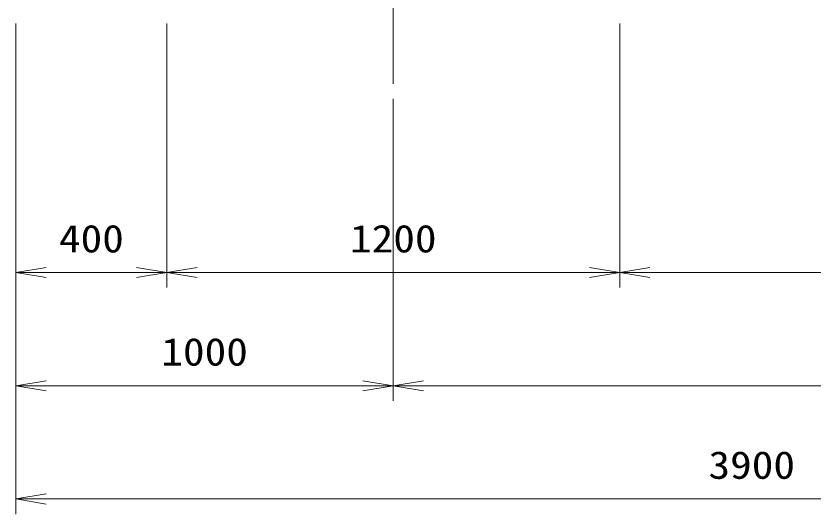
# Model space of a CAD drawing. Units: millimetres at full size. Extents: x 0 to 33600, y -111040 to -87280.
# Drawn here: x 9105 to 11218, y -108823 to -107503 of the extents above; entities that cross this region are included whole.
import ezdxf
from ezdxf.enums import TextEntityAlignment as Align

# ---------------------------------------------------------------- set-up
doc = ezdxf.new("R2010")
doc.units = ezdxf.units.MM
doc.header["$LTSCALE"] = 80.0044
doc.linetypes.add('CHAIN', pattern=[18.5, 12, -1.5, 3.5, -1.5])
doc.layers.add('0_2', color=4, linetype='Continuous', lineweight=13)
doc.layers.add('寸法', color=6, linetype='Continuous', lineweight=13)
doc.styles.add('ＭＳ ゴシック', font='')
doc.styles.get('ＭＳ ゴシック').set_extended_font_data('MS Gothic')

# ---------------------------------------------------------------- blocks, each defined once
blk = doc.blocks.new('open_arrow')
at = {"color": 0, "linetype": 'Continuous', "lineweight": -2}
blk.add_lwpolyline([(7.5, 1.25), (0, 0), (7.5, -1.25)], dxfattribs=at)

msp = doc.modelspace()

# ---------------------------------------------------------------- linework, layer by layer
at = {"layer": '0_2', "color": 2, "linetype": 'CHAIN'}
msp.add_line((10105, -106400), (10105, -107683), dxfattribs=at)
at = {"layer": '寸法'}
for p, q in [((9105, -107523), (9105, -108823)), ((9105, -107523), (9105, -108523)), ((9105, -107523), (9105, -108223)), ((9505, -107523), (9505, -108223)), ((9505, -107523), (9505, -108223)), ((10705, -107523), (10705, -108223)), ((10705, -107523), (10705, -108223)), ((10105, -107723), (10105, -108523)), ((10105, -107723), (10105, -108523)), ((9505, -108183), (9105, -108183)), ((9505, -108183), (10705, -108183)), ((10705, -108183), (13005, -108183)), ((10105, -108483), (9105, -108483)), ((10105, -108483), (13005, -108483)), ((9105, -108783), (13005, -108783))]:
    msp.add_line(p, q, dxfattribs=at)

# ---------------------------------------------------------------- block references
at = {"layer": '寸法', "xscale": 10.7, "yscale": 10.7}
for p in [(9105, -108183), (9505, -108183), (10705, -108183), (9105, -108483), (10105, -108483), (9105, -108783)]:
    msp.add_blockref('open_arrow', p, dxfattribs=at)
at = {"layer": '寸法', "xscale": 10.7, "yscale": 10.7, "rotation": 180}
for p in [(9505, -108183), (10705, -108183), (10105, -108483)]:
    msp.add_blockref('open_arrow', p, dxfattribs=at)

# ---------------------------------------------------------------- texts
at = {"layer": '寸法', "style": 'ＭＳ ゴシック', "width": 1.15}
for s, p in [('400', (9305, -108093)), ('1200', (10105, -108093)), ('1000', (9605, -108393)), ('3900', (11055, -108693))]:
    msp.add_text(s, height=73.31, dxfattribs=at).set_placement(p, align=Align.MIDDLE_CENTER)

doc.saveas('drawing.dxf')
